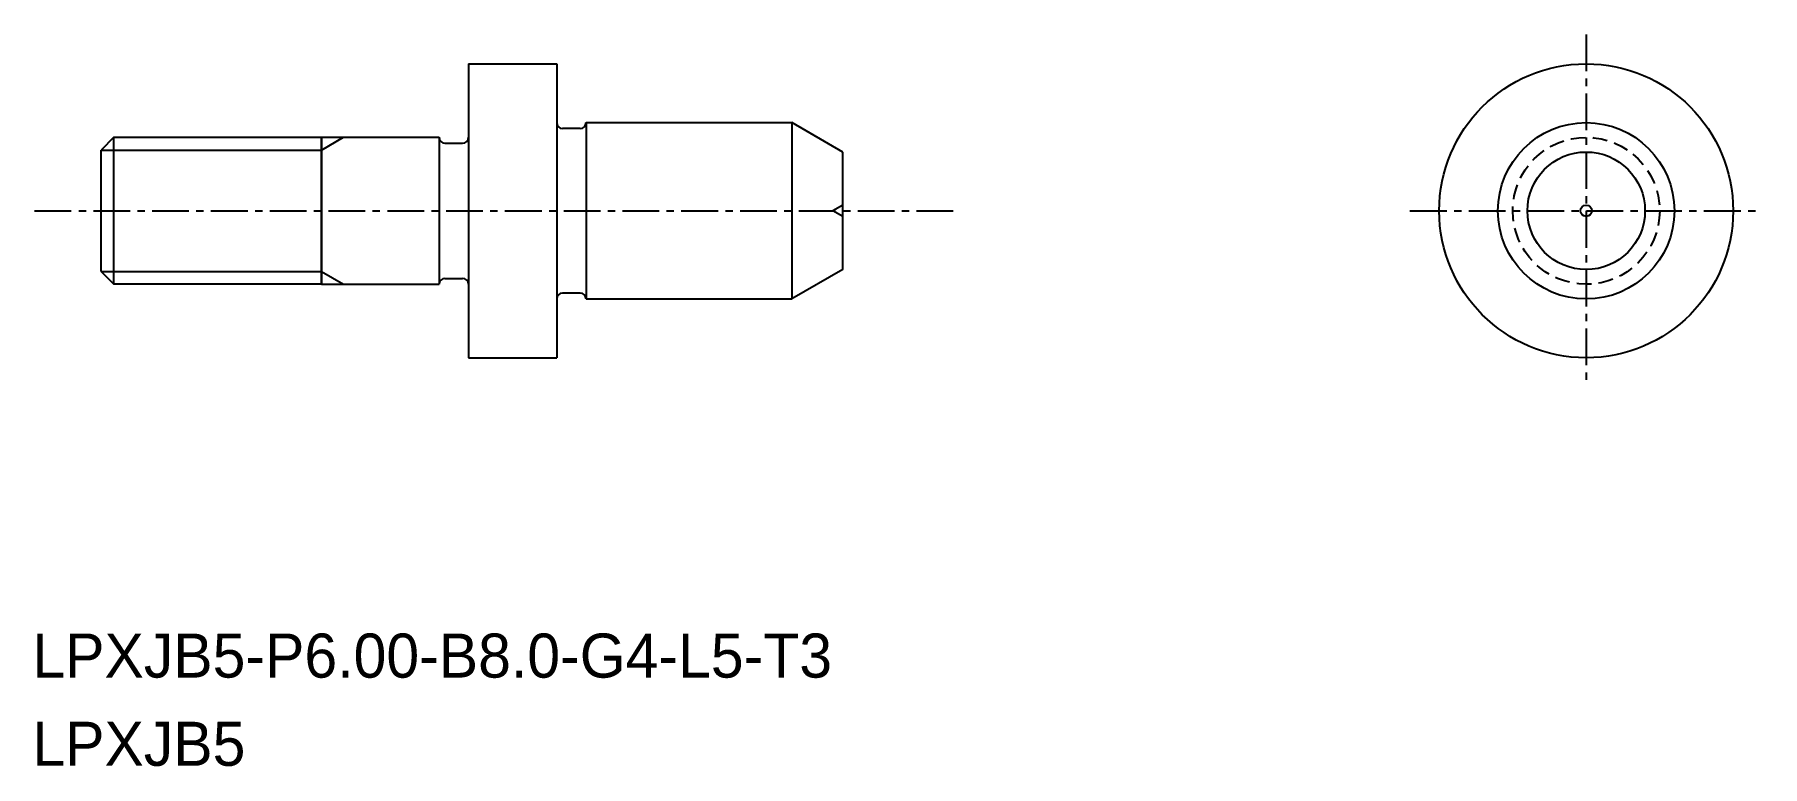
# Model space of a CAD drawing. Extents: x -1741.4 to -1682.6, y -597.6 to -572.7.
import ezdxf

# ---------------------------------------------------------------- set-up
doc = ezdxf.new("R2010")
doc.units = 0
doc.linetypes.add('CENTER', pattern=[2, 1.25, -0.25, 0.25, -0.25])
doc.linetypes.add('DASHED', pattern=[0.75, 0.5, -0.25])
doc.layers.get('0').update_dxf_attribs({"linetype": 'CONTINUOUS'})
doc.layers.add('CENTER', color=1, linetype='CENTER')

msp = doc.modelspace()

# ---------------------------------------------------------------- linework, layer by layer
at = {"color": 7, "linetype": 'CONTINUOUS'}
for p, q in [((-1726.597, -573.698), (-1723.597, -573.698)), ((-1726.597, -573.698), (-1726.597, -583.698)), ((-1722.797, -575.898), (-1723.397, -575.898)), ((-1722.597, -575.698), (-1722.597, -581.698)), ((-1722.597, -575.698), (-1715.597, -575.698)), ((-1738.664, -576.198), (-1739.097, -576.631)), ((-1738.664, -581.198), (-1738.664, -576.198)), ((-1738.664, -576.198), (-1731.597, -576.198)), ((-1731.597, -576.198), (-1731.597, -581.198)), ((-1731.597, -581.198), (-1731.597, -576.198)), ((-1731.597, -576.198), (-1727.597, -576.198)), ((-1727.597, -576.198), (-1727.597, -581.198)), ((-1727.397, -576.398), (-1726.797, -576.398)), ((-1739.097, -580.765), (-1739.097, -576.631)), ((-1739.097, -580.765), (-1738.664, -581.198)), ((-1731.597, -581.198), (-1738.664, -581.198)), ((-1731.597, -581.198), (-1727.597, -581.198)), ((-1727.397, -580.998), (-1726.797, -580.998)), ((-1722.797, -581.498), (-1723.397, -581.498)), ((-1722.597, -581.698), (-1715.597, -581.698)), ((-1726.597, -583.698), (-1723.597, -583.698))]:
    msp.add_line(p, q, dxfattribs=at)
at = {"linetype": 'CONTINUOUS'}
for p, q in [((-1723.597, -573.698), (-1723.597, -583.698)), ((-1715.597, -575.698), (-1715.597, -581.698)), ((-1713.865, -576.698), (-1715.597, -575.698)), ((-1713.865, -580.698), (-1713.865, -576.698)), ((-1713.865, -580.698), (-1715.597, -581.698))]:
    msp.add_line(p, q, dxfattribs=at)
at = {"color": 3, "linetype": 'CONTINUOUS'}
for p, q in [((-1731.597, -576.631), (-1730.848, -576.198)), ((-1739.097, -576.631), (-1731.597, -576.631)), ((-1739.097, -580.765), (-1731.597, -580.765)), ((-1731.597, -580.765), (-1730.848, -581.198))]:
    msp.add_line(p, q, dxfattribs=at)
at = {"color": 3}
for p in [(-1713.865, -578.506), (-1713.865, -578.89)]:
    msp.add_line(p, (-1714.204, -578.698), dxfattribs=at)
at = {"linetype": 'CONTINUOUS'}
for radius in [5, 3, 2]:
    msp.add_circle((-1688.578, -578.698), radius, dxfattribs=at)
at = {"color": 3, "linetype": 'DASHED'}
msp.add_circle((-1688.578, -578.698), 2.5, dxfattribs=at)
msp.add_circle((-1688.578, -578.698), 0.192)
at = {"color": 7, "linetype": 'CONTINUOUS'}
for centre, start, end in [((-1723.397, -575.698), 180, 270), ((-1722.797, -575.698), 270, 0), ((-1727.397, -576.198), 180, 270), ((-1726.797, -576.198), 270, 0), ((-1727.397, -581.198), 90, 180), ((-1726.797, -581.198), 0, 90), ((-1723.397, -581.698), 90, 180), ((-1722.797, -581.698), 0, 90)]:
    msp.add_arc(centre, 0.2, start, end, dxfattribs=at)
at = {"layer": 'CENTER', "color": 1, "linetype": 'CENTER'}
for p, q in [((-1688.578, -572.703), (-1688.578, -584.693)), ((-1741.358, -578.698), (-1709.978, -578.698)), ((-1694.573, -578.698), (-1682.583, -578.698))]:
    msp.add_line(p, q, dxfattribs=at)

# ---------------------------------------------------------------- texts
for s, p in [('LPXJB5-P6.00-B8.0-G4-L5-T3', (-1741.433, -594.58)), ('LPXJB5', (-1741.433, -597.58))]:
    msp.add_text(s, height=1.5).set_placement(p)

doc.saveas('drawing.dxf')
